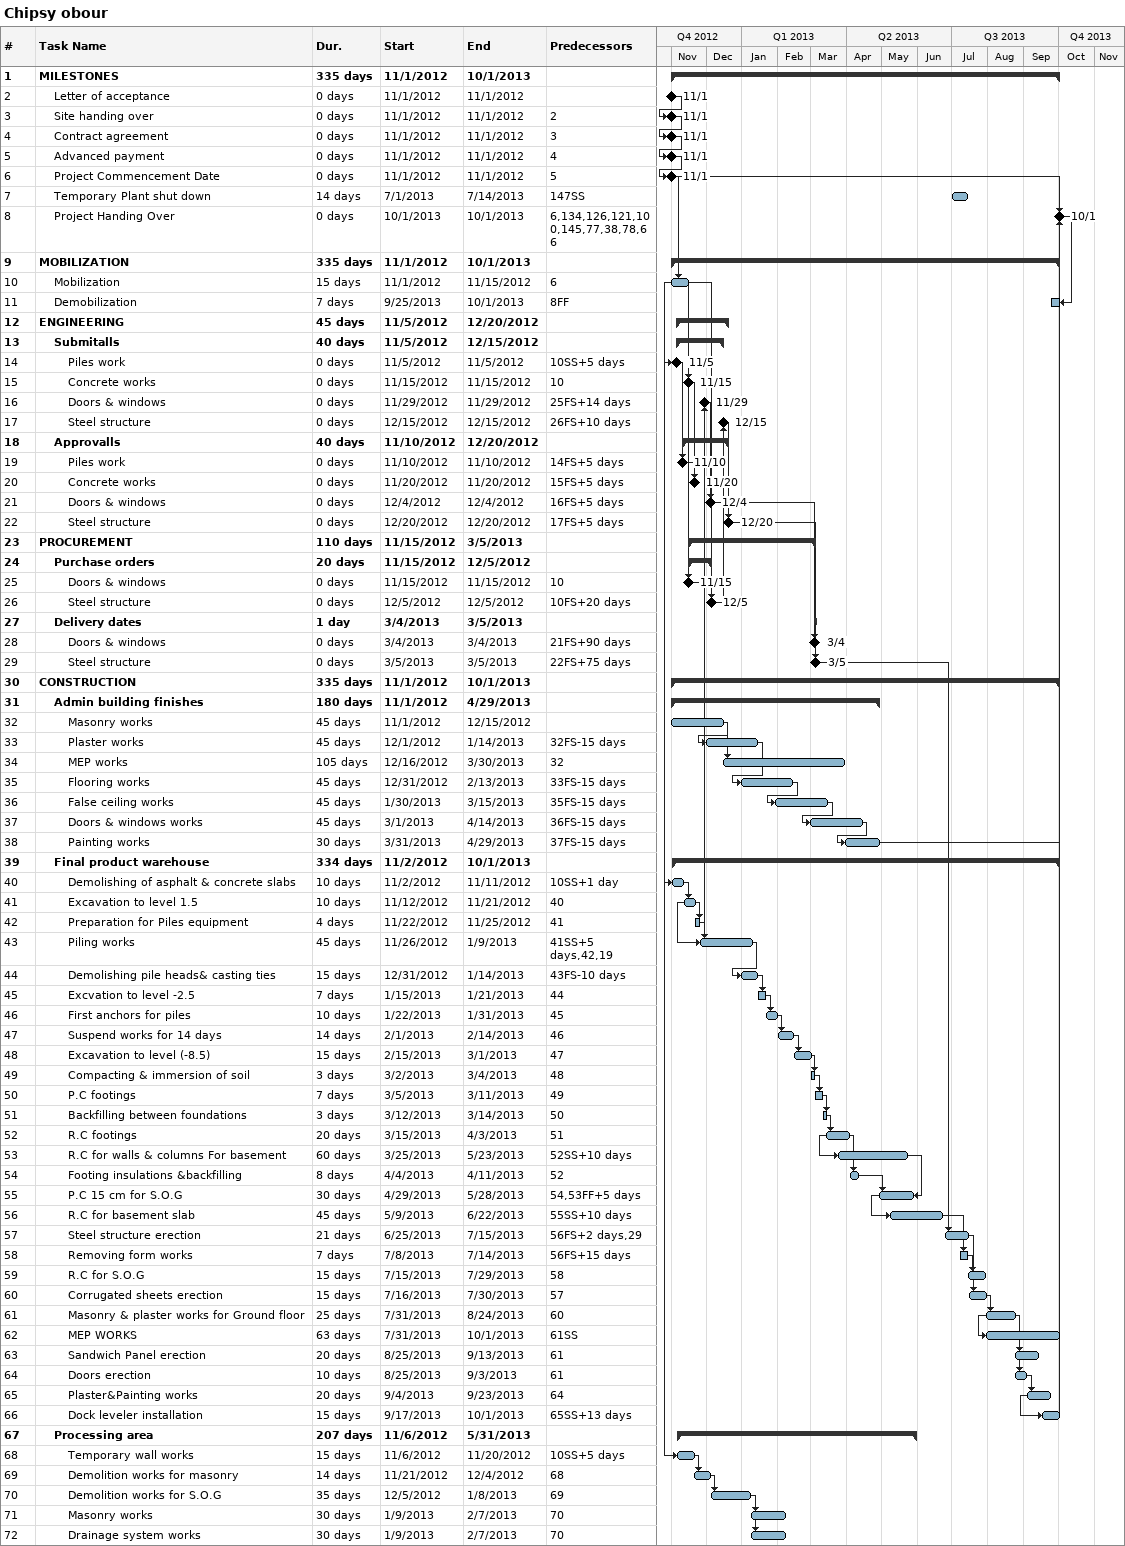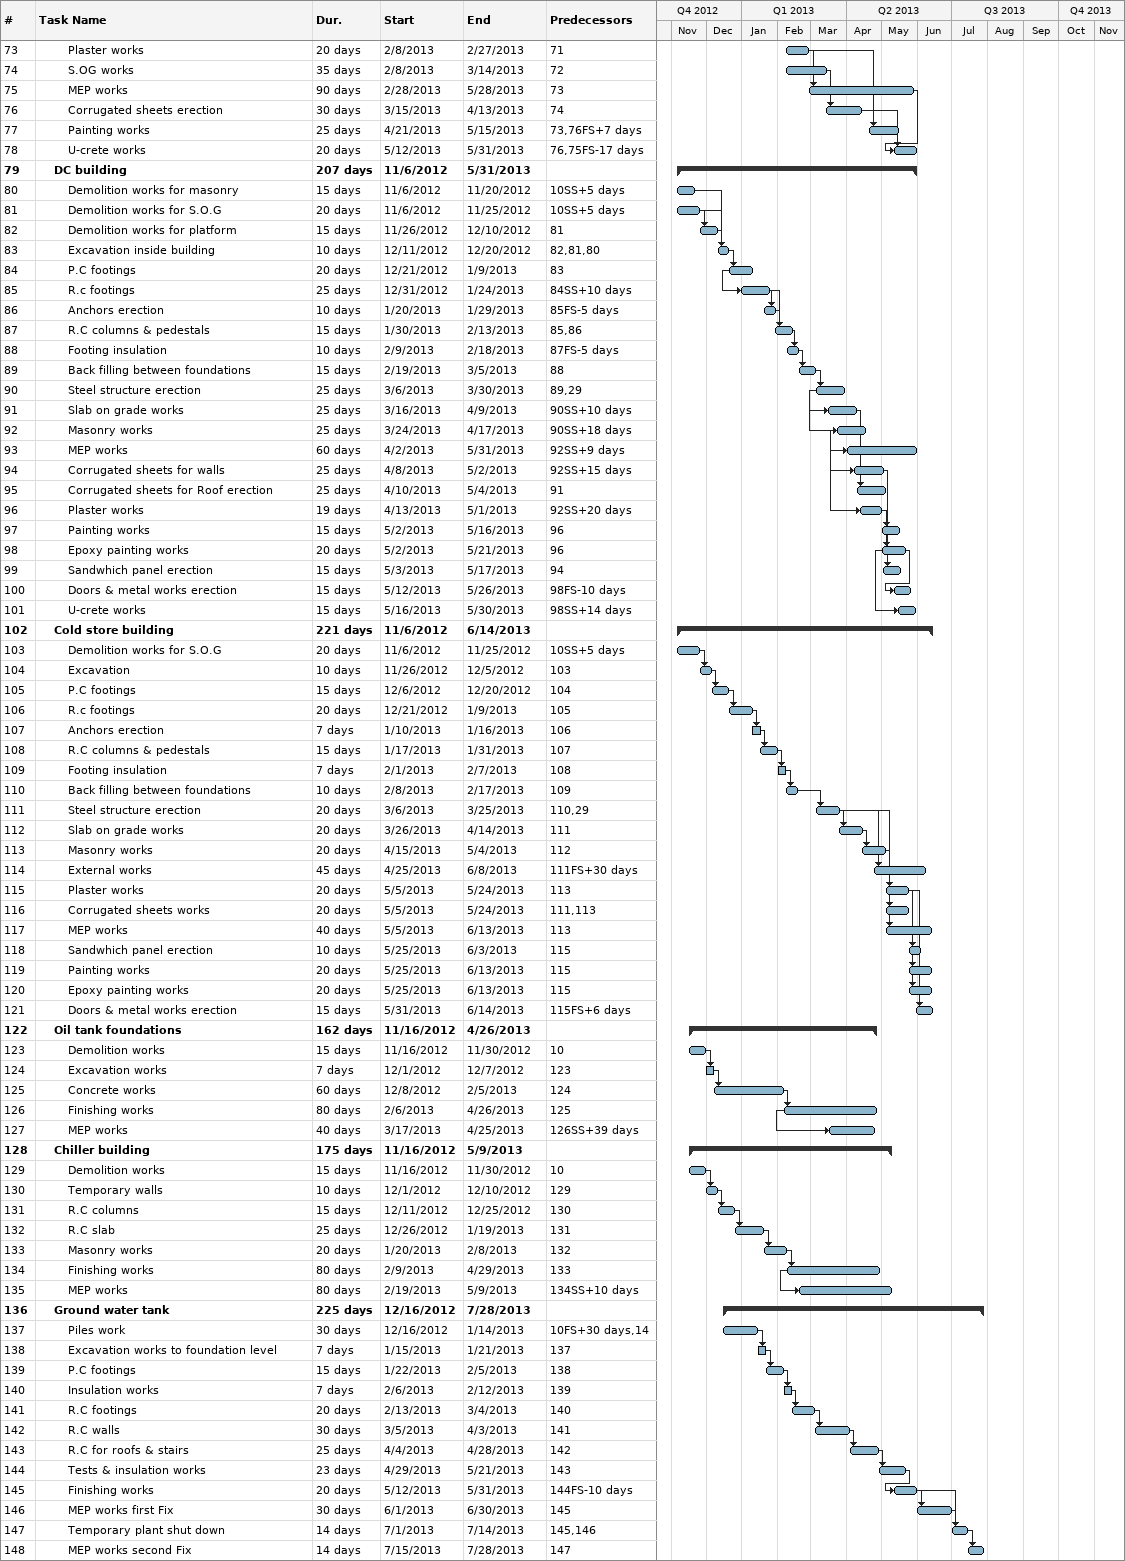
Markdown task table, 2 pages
Chipsy obour

| ID | Level | Task | Duration | Start | Finish | Predecessors |
|---|---|---|---|---|---|---|
| 1 | 1 | **MILESTONES** | 335d | 2012-11-01 | 2013-10-01 |  |
| 2 | 2 | Letter of acceptance | 0d | 2012-11-01 | 2012-11-01 |  |
| 3 | 2 | Site handing over | 0d | 2012-11-01 | 2012-11-01 | 2 |
| 4 | 2 | Contract agreement | 0d | 2012-11-01 | 2012-11-01 | 3 |
| 5 | 2 | Advanced payment | 0d | 2012-11-01 | 2012-11-01 | 4 |
| 6 | 2 | Project Commencement Date | 0d | 2012-11-01 | 2012-11-01 | 5 |
| 7 | 2 | Temporary Plant shut down | 14d | 2013-07-01 | 2013-07-14 | 147SS |
| 8 | 2 | Project Handing Over | 0d | 2013-10-01 | 2013-10-01 | 6, 134, 126, 121, 100, 145, 77, 38, 78, 66 |
| 9 | 1 | **MOBILIZATION** | 335d | 2012-11-01 | 2013-10-01 |  |
| 10 | 2 | Mobilization | 15d | 2012-11-01 | 2012-11-15 | 6 |
| 11 | 2 | Demobilization | 7d | 2013-09-25 | 2013-10-01 | 8FF |
| 12 | 1 | **ENGINEERING** | 45d | 2012-11-05 | 2012-12-20 |  |
| 13 | 2 | **Submitalls** | 40d | 2012-11-05 | 2012-12-15 |  |
| 14 | 3 | Piles work | 0d | 2012-11-05 | 2012-11-05 | 10SS+5d |
| 15 | 3 | Concrete works | 0d | 2012-11-15 | 2012-11-15 | 10 |
| 16 | 3 | Doors & windows | 0d | 2012-11-29 | 2012-11-29 | 25FS+14d |
| 17 | 3 | Steel structure | 0d | 2012-12-15 | 2012-12-15 | 26FS+10d |
| 18 | 2 | **Approvalls** | 40d | 2012-11-10 | 2012-12-20 |  |
| 19 | 3 | Piles work | 0d | 2012-11-10 | 2012-11-10 | 14FS+5d |
| 20 | 3 | Concrete works | 0d | 2012-11-20 | 2012-11-20 | 15FS+5d |
| 21 | 3 | Doors & windows | 0d | 2012-12-04 | 2012-12-04 | 16FS+5d |
| 22 | 3 | Steel structure | 0d | 2012-12-20 | 2012-12-20 | 17FS+5d |
| 23 | 1 | **PROCUREMENT** | 110d | 2012-11-15 | 2013-03-05 |  |
| 24 | 2 | **Purchase orders** | 20d | 2012-11-15 | 2012-12-05 |  |
| 25 | 3 | Doors & windows | 0d | 2012-11-15 | 2012-11-15 | 10 |
| 26 | 3 | Steel structure | 0d | 2012-12-05 | 2012-12-05 | 10FS+20d |
| 27 | 2 | **Delivery dates** | 1d | 2013-03-04 | 2013-03-05 |  |
| 28 | 3 | Doors & windows | 0d | 2013-03-04 | 2013-03-04 | 21FS+90d |
| 29 | 3 | Steel structure | 0d | 2013-03-05 | 2013-03-05 | 22FS+75d |
| 30 | 1 | **CONSTRUCTION** | 335d | 2012-11-01 | 2013-10-01 |  |
| 31 | 2 | **Admin building finishes** | 180d | 2012-11-01 | 2013-04-29 |  |
| 32 | 3 | Masonry works | 45d | 2012-11-01 | 2012-12-15 |  |
| 33 | 3 | Plaster works | 45d | 2012-12-01 | 2013-01-14 | 32FS-15d |
| 34 | 3 | MEP works | 105d | 2012-12-16 | 2013-03-30 | 32 |
| 35 | 3 | Flooring works | 45d | 2012-12-31 | 2013-02-13 | 33FS-15d |
| 36 | 3 | False ceiling works | 45d | 2013-01-30 | 2013-03-15 | 35FS-15d |
| 37 | 3 | Doors & windows works | 45d | 2013-03-01 | 2013-04-14 | 36FS-15d |
| 38 | 3 | Painting works | 30d | 2013-03-31 | 2013-04-29 | 37FS-15d |
| 39 | 2 | **Final product warehouse** | 334d | 2012-11-02 | 2013-10-01 |  |
| 40 | 3 | Demolishing of asphalt & concrete slabs | 10d | 2012-11-02 | 2012-11-11 | 10SS+1d |
| 41 | 3 | Excavation to level 1.5 | 10d | 2012-11-12 | 2012-11-21 | 40 |
| 42 | 3 | Preparation for Piles equipment | 4d | 2012-11-22 | 2012-11-25 | 41 |
| 43 | 3 | Piling works | 45d | 2012-11-26 | 2013-01-09 | 41SS+5d, 42, 19 |
| 44 | 3 | Demolishing pile heads& casting ties | 15d | 2012-12-31 | 2013-01-14 | 43FS-10d |
| 45 | 3 | Excvation to level -2.5 | 7d | 2013-01-15 | 2013-01-21 | 44 |
| 46 | 3 | First anchors for piles | 10d | 2013-01-22 | 2013-01-31 | 45 |
| 47 | 3 | Suspend works for 14 days | 14d | 2013-02-01 | 2013-02-14 | 46 |
| 48 | 3 | Excavation to level (-8.5) | 15d | 2013-02-15 | 2013-03-01 | 47 |
| 49 | 3 | Compacting & immersion of soil | 3d | 2013-03-02 | 2013-03-04 | 48 |
| 50 | 3 | P.C footings | 7d | 2013-03-05 | 2013-03-11 | 49 |
| 51 | 3 | Backfilling between foundations | 3d | 2013-03-12 | 2013-03-14 | 50 |
| 52 | 3 | R.C footings | 20d | 2013-03-15 | 2013-04-03 | 51 |
| 53 | 3 | R.C for walls & columns For basement | 60d | 2013-03-25 | 2013-05-23 | 52SS+10d |
| 54 | 3 | Footing insulations &backfilling | 8d | 2013-04-04 | 2013-04-11 | 52 |
| 55 | 3 | P.C 15 cm for S.O.G | 30d | 2013-04-29 | 2013-05-28 | 54, 53FF+5d |
| 56 | 3 | R.C for basement slab | 45d | 2013-05-09 | 2013-06-22 | 55SS+10d |
| 57 | 3 | Steel structure erection | 21d | 2013-06-25 | 2013-07-15 | 56FS+2d, 29 |
| 58 | 3 | Removing form works | 7d | 2013-07-08 | 2013-07-14 | 56FS+15d |
| 59 | 3 | R.C for S.O.G | 15d | 2013-07-15 | 2013-07-29 | 58 |
| 60 | 3 | Corrugated sheets erection | 15d | 2013-07-16 | 2013-07-30 | 57 |
| 61 | 3 | Masonry & plaster works for Ground floor | 25d | 2013-07-31 | 2013-08-24 | 60 |
| 62 | 3 | MEP WORKS | 63d | 2013-07-31 | 2013-10-01 | 61SS |
| 63 | 3 | Sandwich Panel erection | 20d | 2013-08-25 | 2013-09-13 | 61 |
| 64 | 3 | Doors erection | 10d | 2013-08-25 | 2013-09-03 | 61 |
| 65 | 3 | Plaster&Painting works | 20d | 2013-09-04 | 2013-09-23 | 64 |
| 66 | 3 | Dock leveler installation | 15d | 2013-09-17 | 2013-10-01 | 65SS+13d |
| 67 | 2 | **Processing area** | 207d | 2012-11-06 | 2013-05-31 |  |
| 68 | 3 | Temporary wall works | 15d | 2012-11-06 | 2012-11-20 | 10SS+5d |
| 69 | 3 | Demolition works for masonry | 14d | 2012-11-21 | 2012-12-04 | 68 |
| 70 | 3 | Demolition works for S.O.G | 35d | 2012-12-05 | 2013-01-08 | 69 |
| 71 | 3 | Masonry works | 30d | 2013-01-09 | 2013-02-07 | 70 |
| 72 | 3 | Drainage system works | 30d | 2013-01-09 | 2013-02-07 | 70 |
| 73 | 3 | Plaster works | 20d | 2013-02-08 | 2013-02-27 | 71 |
| 74 | 3 | S.OG works | 35d | 2013-02-08 | 2013-03-14 | 72 |
| 75 | 3 | MEP works | 90d | 2013-02-28 | 2013-05-28 | 73 |
| 76 | 3 | Corrugated sheets erection | 30d | 2013-03-15 | 2013-04-13 | 74 |
| 77 | 3 | Painting works | 25d | 2013-04-21 | 2013-05-15 | 73, 76FS+7d |
| 78 | 3 | U-crete works | 20d | 2013-05-12 | 2013-05-31 | 76, 75FS-17d |
| 79 | 2 | **DC building** | 207d | 2012-11-06 | 2013-05-31 |  |
| 80 | 3 | Demolition works for masonry | 15d | 2012-11-06 | 2012-11-20 | 10SS+5d |
| 81 | 3 | Demolition works for S.O.G | 20d | 2012-11-06 | 2012-11-25 | 10SS+5d |
| 82 | 3 | Demolition works for platform | 15d | 2012-11-26 | 2012-12-10 | 81 |
| 83 | 3 | Excavation inside building | 10d | 2012-12-11 | 2012-12-20 | 82, 81, 80 |
| 84 | 3 | P.C footings | 20d | 2012-12-21 | 2013-01-09 | 83 |
| 85 | 3 | R.c footings | 25d | 2012-12-31 | 2013-01-24 | 84SS+10d |
| 86 | 3 | Anchors erection | 10d | 2013-01-20 | 2013-01-29 | 85FS-5d |
| 87 | 3 | R.C columns & pedestals | 15d | 2013-01-30 | 2013-02-13 | 85, 86 |
| 88 | 3 | Footing insulation | 10d | 2013-02-09 | 2013-02-18 | 87FS-5d |
| 89 | 3 | Back filling between foundations | 15d | 2013-02-19 | 2013-03-05 | 88 |
| 90 | 3 | Steel structure erection | 25d | 2013-03-06 | 2013-03-30 | 89, 29 |
| 91 | 3 | Slab on grade works | 25d | 2013-03-16 | 2013-04-09 | 90SS+10d |
| 92 | 3 | Masonry works | 25d | 2013-03-24 | 2013-04-17 | 90SS+18d |
| 93 | 3 | MEP works | 60d | 2013-04-02 | 2013-05-31 | 92SS+9d |
| 94 | 3 | Corrugated sheets for walls | 25d | 2013-04-08 | 2013-05-02 | 92SS+15d |
| 95 | 3 | Corrugated sheets for Roof erection | 25d | 2013-04-10 | 2013-05-04 | 91 |
| 96 | 3 | Plaster works | 19d | 2013-04-13 | 2013-05-01 | 92SS+20d |
| 97 | 3 | Painting works | 15d | 2013-05-02 | 2013-05-16 | 96 |
| 98 | 3 | Epoxy painting works | 20d | 2013-05-02 | 2013-05-21 | 96 |
| 99 | 3 | Sandwhich panel erection | 15d | 2013-05-03 | 2013-05-17 | 94 |
| 100 | 3 | Doors & metal works erection | 15d | 2013-05-12 | 2013-05-26 | 98FS-10d |
| 101 | 3 | U-crete works | 15d | 2013-05-16 | 2013-05-30 | 98SS+14d |
| 102 | 2 | **Cold store building** | 221d | 2012-11-06 | 2013-06-14 |  |
| 103 | 3 | Demolition works for S.O.G | 20d | 2012-11-06 | 2012-11-25 | 10SS+5d |
| 104 | 3 | Excavation | 10d | 2012-11-26 | 2012-12-05 | 103 |
| 105 | 3 | P.C footings | 15d | 2012-12-06 | 2012-12-20 | 104 |
| 106 | 3 | R.c footings | 20d | 2012-12-21 | 2013-01-09 | 105 |
| 107 | 3 | Anchors erection | 7d | 2013-01-10 | 2013-01-16 | 106 |
| 108 | 3 | R.C columns & pedestals | 15d | 2013-01-17 | 2013-01-31 | 107 |
| 109 | 3 | Footing insulation | 7d | 2013-02-01 | 2013-02-07 | 108 |
| 110 | 3 | Back filling between foundations | 10d | 2013-02-08 | 2013-02-17 | 109 |
| 111 | 3 | Steel structure erection | 20d | 2013-03-06 | 2013-03-25 | 110, 29 |
| 112 | 3 | Slab on grade works | 20d | 2013-03-26 | 2013-04-14 | 111 |
| 113 | 3 | Masonry works | 20d | 2013-04-15 | 2013-05-04 | 112 |
| 114 | 3 | External works | 45d | 2013-04-25 | 2013-06-08 | 111FS+30d |
| 115 | 3 | Plaster works | 20d | 2013-05-05 | 2013-05-24 | 113 |
| 116 | 3 | Corrugated sheets works | 20d | 2013-05-05 | 2013-05-24 | 111, 113 |
| 117 | 3 | MEP works | 40d | 2013-05-05 | 2013-06-13 | 113 |
| 118 | 3 | Sandwhich panel erection | 10d | 2013-05-25 | 2013-06-03 | 115 |
| 119 | 3 | Painting works | 20d | 2013-05-25 | 2013-06-13 | 115 |
| 120 | 3 | Epoxy painting works | 20d | 2013-05-25 | 2013-06-13 | 115 |
| 121 | 3 | Doors & metal works erection | 15d | 2013-05-31 | 2013-06-14 | 115FS+6d |
| 122 | 2 | **Oil tank foundations** | 162d | 2012-11-16 | 2013-04-26 |  |
| 123 | 3 | Demolition works | 15d | 2012-11-16 | 2012-11-30 | 10 |
| 124 | 3 | Excavation works | 7d | 2012-12-01 | 2012-12-07 | 123 |
| 125 | 3 | Concrete works | 60d | 2012-12-08 | 2013-02-05 | 124 |
| 126 | 3 | Finishing works | 80d | 2013-02-06 | 2013-04-26 | 125 |
| 127 | 3 | MEP works | 40d | 2013-03-17 | 2013-04-25 | 126SS+39d |
| 128 | 2 | **Chiller building** | 175d | 2012-11-16 | 2013-05-09 |  |
| 129 | 3 | Demolition works | 15d | 2012-11-16 | 2012-11-30 | 10 |
| 130 | 3 | Temporary walls | 10d | 2012-12-01 | 2012-12-10 | 129 |
| 131 | 3 | R.C columns | 15d | 2012-12-11 | 2012-12-25 | 130 |
| 132 | 3 | R.C slab | 25d | 2012-12-26 | 2013-01-19 | 131 |
| 133 | 3 | Masonry works | 20d | 2013-01-20 | 2013-02-08 | 132 |
| 134 | 3 | Finishing works | 80d | 2013-02-09 | 2013-04-29 | 133 |
| 135 | 3 | MEP works | 80d | 2013-02-19 | 2013-05-09 | 134SS+10d |
| 136 | 2 | **Ground water tank** | 225d | 2012-12-16 | 2013-07-28 |  |
| 137 | 3 | Piles work | 30d | 2012-12-16 | 2013-01-14 | 10FS+30d, 14 |
| 138 | 3 | Excavation works to foundation level | 7d | 2013-01-15 | 2013-01-21 | 137 |
| 139 | 3 | P.C footings | 15d | 2013-01-22 | 2013-02-05 | 138 |
| 140 | 3 | Insulation works | 7d | 2013-02-06 | 2013-02-12 | 139 |
| 141 | 3 | R.C footings | 20d | 2013-02-13 | 2013-03-04 | 140 |
| 142 | 3 | R.C walls | 30d | 2013-03-05 | 2013-04-03 | 141 |
| 143 | 3 | R.C for roofs & stairs | 25d | 2013-04-04 | 2013-04-28 | 142 |
| 144 | 3 | Tests & insulation works | 23d | 2013-04-29 | 2013-05-21 | 143 |
| 145 | 3 | Finishing works | 20d | 2013-05-12 | 2013-05-31 | 144FS-10d |
| 146 | 3 | MEP works first Fix | 30d | 2013-06-01 | 2013-06-30 | 145 |
| 147 | 3 | Temporary plant shut down | 14d | 2013-07-01 | 2013-07-14 | 145, 146 |
| 148 | 3 | MEP works second Fix | 14d | 2013-07-15 | 2013-07-28 | 147 |
